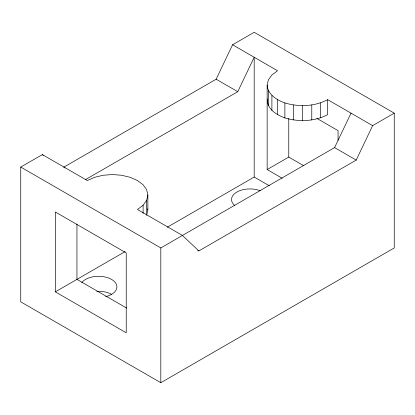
<?xml version="1.0" encoding="UTF-8"?>
<svg xmlns="http://www.w3.org/2000/svg" width="415" height="415" viewBox="0 0 415 415"><rect width="100%" height="100%" fill="white"/><g stroke="black" fill="none" stroke-linecap="round" stroke-linejoin="round"><path stroke-width="0.62" d="M147.854 195.019L147.854 209.995L146.645 215.292L146.645 200.321L147.854 195.019L146.645 189.722L143.102 184.784L137.469 180.546L130.123 177.293L121.574 175.244L112.398 174.549L103.221 175.244L94.667 177.293L87.321 180.546L42.366 154.588L20.75 167.069L20.75 301.845L160.812 382.708L394.25 247.931L394.25 113.155L254.188 32.292L232.571 44.773L216.148 79.213L63.832 167.152M282.231 178.268L267.156 169.564L267.146 85.205L268.355 79.908L271.898 74.97L277.531 70.726L232.571 44.773M267.416 99.003C266.555 108.865 276.732 115.033 284.877 117.907C298.878 122.124 314.612 121.533 327.679 114.654L327.679 99.678C314.612 106.556 298.878 107.148 284.877 102.936C276.852 100.062 267.831 94.61 267.146 85.205M85.449 179.633L237.759 91.694L254.188 57.249L254.188 177.049L167.219 227.264M20.75 167.069L160.812 247.931L334.594 147.6L351.023 113.155M197.748 250.287L198.852 250.925L356.21 160.081L372.634 125.636L394.25 113.155M198.852 250.925L182.429 235.45L137.469 209.497L143.102 205.254L146.645 200.321M55.335 291.859L126.227 332.788L126.227 252.922L55.335 211.992L55.335 291.859L125.138 251.557M267.156 169.564L288.773 157.083L303.842 165.787M327.679 99.678L372.634 125.636M316.837 118.379L338.054 130.626L338.054 140.291M216.148 79.213L237.759 91.694M334.594 147.6L356.21 160.081M254.188 177.049L269.299 185.775M126.632 308.065L76.946 279.378L76.946 223.986M63.977 167.069L64.916 167.951M42.366 154.588L43.305 155.475M147.584 208.818L147.854 209.995M320.333 102.936L320.333 117.907M311.779 104.979L311.779 119.956M302.602 105.675L302.602 120.651M293.426 104.979L293.426 119.956M288.773 118.441L288.773 157.083M284.877 102.936L284.877 117.907M277.531 99.678L277.531 114.654M271.898 95.44L271.898 110.416M268.355 90.501L268.355 105.477M160.812 247.931L160.812 382.708M143.102 205.254L143.102 213.367M234.838 205.586A18.343 10.588 0 0 1 236.815 192.072A18.343 10.588 0 0 1 260.195 190.765M81.807 282.558A18.343 10.588 0 0 1 111.702 279.482A18.343 10.588 0 0 1 105.581 296.652M96.768 291.304A18.343 10.588 0 0 1 111.531 294.354"/></g></svg>
